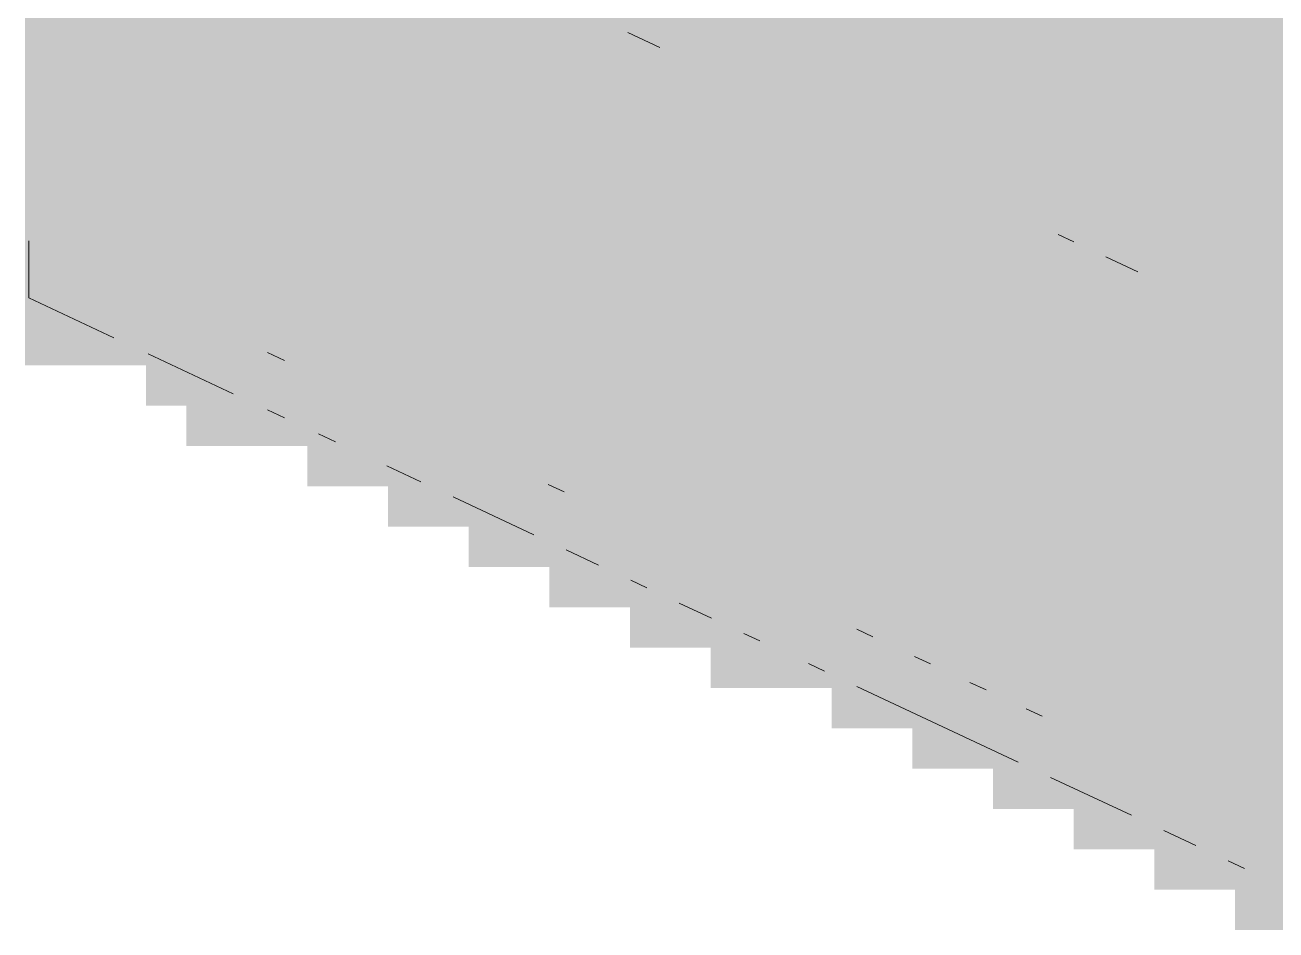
# Paper-space layout '03 3D Building and Roof' of a CAD drawing. Header units: millimetres. Extents: x 5 to 415, y 5 to 292.
# Drawn here: x 224.193 to 227.182, y 74.42 to 76.583 of the extents above; entities that cross this region are included whole.
import ezdxf

# ---------------------------------------------------------------- set-up
doc = ezdxf.new("R2010")
doc.units = ezdxf.units.MM
doc.layers.add('EXISTING', color=7, linetype='Continuous')
doc.layers.add('IMAGES', color=7, linetype='Continuous')

# ---------------------------------------------------------------- blocks, each defined once
blk = doc.blocks.new('SHEET_03')
at = {"layer": 'EXISTING', "color": 250, "lineweight": 9}
for p, q in [((225.6332, 76.5652), (225.7093, 76.5294)), ((226.661, 76.0826), (226.6991, 76.0648)), ((224.2016, 75.9312), (224.2016, 76.0676)), ((226.7752, 76.029), (226.8513, 75.9933)), ((224.4053, 75.8356), (224.2016, 75.9312)), ((224.6903, 75.7018), (224.4867, 75.7974)), ((224.7718, 75.8), (224.8125, 75.7809)), ((224.8125, 75.6444), (224.7718, 75.6635)), ((224.9347, 75.5871), (224.894, 75.6062)), ((225.1383, 75.4915), (225.0569, 75.5297)), ((225.4809, 75.4671), (225.4428, 75.4849)), ((225.4084, 75.3647), (225.2155, 75.4552)), ((225.5628, 75.2922), (225.4856, 75.3284)), ((225.6785, 75.2378), (225.64, 75.256)), ((225.8329, 75.1654), (225.7557, 75.2016)), ((225.9487, 75.111), (225.9101, 75.1291)), ((226.1802, 75.1388), (226.2188, 75.1207)), ((226.103, 75.0386), (226.0644, 75.0567)), ((226.3565, 75.056), (226.3184, 75.0739)), ((226.5661, 74.8212), (226.1802, 75.0023)), ((226.4503, 75.012), (226.4889, 74.9938)), ((226.6229, 74.9309), (226.5849, 74.9488)), ((226.8362, 74.6944), (226.6433, 74.7849)), ((226.9906, 74.6219), (226.9134, 74.6581)), ((227.1063, 74.5675), (227.0677, 74.5857))]:
    blk.add_line(p, q, dxfattribs=at)
at = {"layer": 'IMAGES', "color": 7}
for points in [[(224.1927, 76.4446), (224.2891, 76.4446), (224.1927, 76.6375), (224.2891, 76.6375)], [(224.2891, 76.5411), (225.3491, 76.5411), (224.2891, 76.6375), (225.3491, 76.6375)], [(225.3491, 76.5411), (225.5418, 76.5411), (225.3491, 76.6375), (225.5418, 76.6375)], [(225.5418, 76.5411), (225.6382, 76.5411), (225.5418, 76.6375), (225.6382, 76.6375)], [(225.6382, 76.5411), (225.7345, 76.5411), (225.6382, 76.6375), (225.7345, 76.6375)], [(225.7345, 76.5411), (225.8309, 76.5411), (225.7345, 76.6375), (225.8309, 76.6375)], [(225.8309, 76.5411), (225.9273, 76.5411), (225.8309, 76.6375), (225.9273, 76.6375)], [(225.9273, 76.5411), (227.0836, 76.5411), (225.9273, 76.6375), (227.0836, 76.6375)], [(227.0836, 76.5411), (227.18, 76.5411), (227.0836, 76.6375), (227.18, 76.6375)], [(227.18, 76.5411), (227.3727, 76.5411), (227.18, 76.6375), (227.3727, 76.6375)], [(224.2891, 76.4446), (225.5418, 76.4446), (224.2891, 76.5411), (225.5418, 76.5411)], [(225.5418, 76.4446), (225.6382, 76.4446), (225.5418, 76.5411), (225.6382, 76.5411)], [(225.6382, 76.4446), (225.7345, 76.4446), (225.6382, 76.5411), (225.7345, 76.5411)], [(225.7345, 76.4446), (225.8309, 76.4446), (225.7345, 76.5411), (225.8309, 76.5411)], [(225.8309, 76.4446), (225.9273, 76.4446), (225.8309, 76.5411), (225.9273, 76.5411)], [(225.9273, 76.4446), (226.0236, 76.4446), (225.9273, 76.5411), (226.0236, 76.5411)], [(226.0236, 76.4446), (226.12, 76.4446), (226.0236, 76.5411), (226.12, 76.5411)], [(226.12, 76.4446), (226.2164, 76.4446), (226.12, 76.5411), (226.2164, 76.5411)], [(226.2164, 76.4446), (227.3727, 76.4446), (226.2164, 76.5411), (227.3727, 76.5411)], [(224.1927, 76.2518), (224.2891, 76.2518), (224.1927, 76.4446), (224.2891, 76.4446)], [(224.2891, 76.3482), (225.7345, 76.3482), (224.2891, 76.4446), (225.7345, 76.4446)], [(225.7345, 76.3482), (225.8309, 76.3482), (225.7345, 76.4446), (225.8309, 76.4446)], [(225.8309, 76.3482), (225.9273, 76.3482), (225.8309, 76.4446), (225.9273, 76.4446)], [(225.9273, 76.3482), (226.0236, 76.3482), (225.9273, 76.4446), (226.0236, 76.4446)], [(226.0236, 76.2518), (226.12, 76.2518), (226.0236, 76.4446), (226.12, 76.4446)], [(226.12, 76.3482), (226.2164, 76.3482), (226.12, 76.4446), (226.2164, 76.4446)], [(226.2164, 76.3482), (226.3127, 76.3482), (226.2164, 76.4446), (226.3127, 76.4446)], [(226.3127, 76.3482), (227.5655, 76.3482), (226.3127, 76.4446), (227.5655, 76.4446)], [(224.2891, 76.2518), (225.9273, 76.2518), (224.2891, 76.3482), (225.9273, 76.3482)], [(225.9273, 76.2518), (226.0236, 76.2518), (225.9273, 76.3482), (226.0236, 76.3482)], [(226.12, 76.2518), (226.3127, 76.2518), (226.12, 76.3482), (226.3127, 76.3482)], [(226.3127, 76.2518), (226.4091, 76.2518), (226.3127, 76.3482), (226.4091, 76.3482)], [(226.4091, 76.2518), (226.5055, 76.2518), (226.4091, 76.3482), (226.5055, 76.3482)], [(226.5055, 76.2518), (226.6018, 76.2518), (226.5055, 76.3482), (226.6018, 76.3482)], [(226.6018, 76.2518), (227.7582, 76.2518), (226.6018, 76.3482), (227.7582, 76.3482)], [(224.1927, 76.059), (224.2891, 76.059), (224.1927, 76.2518), (224.2891, 76.2518)], [(224.2891, 76.1554), (226.12, 76.1554), (224.2891, 76.2518), (226.12, 76.2518)], [(226.12, 76.1554), (226.2164, 76.1554), (226.12, 76.2518), (226.2164, 76.2518)], [(226.2164, 76.1554), (226.4091, 76.1554), (226.2164, 76.2518), (226.4091, 76.2518)], [(226.4091, 76.1554), (226.5055, 76.1554), (226.4091, 76.2518), (226.5055, 76.2518)], [(226.5055, 76.1554), (226.6018, 76.1554), (226.5055, 76.2518), (226.6018, 76.2518)], [(226.6018, 76.1554), (226.6982, 76.1554), (226.6018, 76.2518), (226.6982, 76.2518)], [(226.6982, 76.1554), (226.7945, 76.1554), (226.6982, 76.2518), (226.7945, 76.2518)], [(226.7945, 76.1554), (227.9509, 76.1554), (226.7945, 76.2518), (227.9509, 76.2518)], [(224.2891, 76.059), (226.4091, 76.059), (224.2891, 76.1554), (226.4091, 76.1554)], [(226.4091, 76.059), (226.5055, 76.059), (226.4091, 76.1554), (226.5055, 76.1554)], [(226.5055, 76.059), (226.6018, 76.059), (226.5055, 76.1554), (226.6018, 76.1554)], [(226.6018, 75.9626), (226.6982, 75.9626), (226.6018, 76.1554), (226.6982, 76.1554)], [(226.6982, 76.059), (226.7945, 76.059), (226.6982, 76.1554), (226.7945, 76.1554)], [(226.7945, 76.059), (226.8909, 76.059), (226.7945, 76.1554), (226.8909, 76.1554)], [(226.8909, 76.059), (228.0473, 76.059), (226.8909, 76.1554), (228.0473, 76.1554)], [(224.1927, 75.9626), (224.2891, 75.9626), (224.1927, 76.059), (224.2891, 76.059)], [(224.2891, 75.9626), (224.3855, 75.9626), (224.2891, 76.059), (224.3855, 76.059)], [(224.3855, 75.9626), (224.4818, 75.9626), (224.3855, 76.059), (224.4818, 76.059)], [(224.4818, 75.9626), (226.5055, 75.9626), (224.4818, 76.059), (226.5055, 76.059)], [(226.5055, 75.9626), (226.6018, 75.9626), (226.5055, 76.059), (226.6018, 76.059)], [(226.6982, 75.9626), (226.8909, 75.9626), (226.6982, 76.059), (226.8909, 76.059)], [(226.8909, 75.9626), (226.9873, 75.9626), (226.8909, 76.059), (226.9873, 76.059)], [(226.9873, 75.9626), (227.0836, 75.9626), (226.9873, 76.059), (227.0836, 76.059)], [(227.0836, 75.9626), (227.18, 75.9626), (227.0836, 76.059), (227.18, 76.059)], [(227.18, 75.9626), (228.3364, 75.9626), (227.18, 76.059), (228.3364, 76.059)], [(224.1927, 75.8662), (224.2891, 75.8662), (224.1927, 75.9626), (224.2891, 75.9626)], [(224.2891, 75.8662), (224.3855, 75.8662), (224.2891, 75.9626), (224.3855, 75.9626)], [(224.3855, 75.8662), (224.4818, 75.8662), (224.3855, 75.9626), (224.4818, 75.9626)], [(224.4818, 75.7698), (224.5782, 75.7698), (224.4818, 75.9626), (224.5782, 75.9626)], [(224.5782, 75.8662), (224.6745, 75.8662), (224.5782, 75.9626), (224.6745, 75.9626)], [(224.6745, 75.8662), (226.7945, 75.8662), (224.6745, 75.9626), (226.7945, 75.9626)], [(226.7945, 75.8662), (226.8909, 75.8662), (226.7945, 75.9626), (226.8909, 75.9626)], [(226.8909, 75.8662), (226.9873, 75.8662), (226.8909, 75.9626), (226.9873, 75.9626)], [(226.9873, 75.8662), (227.0836, 75.8662), (226.9873, 75.9626), (227.0836, 75.9626)], [(227.0836, 75.8662), (227.18, 75.8662), (227.0836, 75.9626), (227.18, 75.9626)], [(227.18, 75.8662), (227.2764, 75.8662), (227.18, 75.9626), (227.2764, 75.9626)], [(224.1927, 75.7698), (224.2891, 75.7698), (224.1927, 75.8662), (224.2891, 75.8662)], [(224.2891, 75.7698), (224.3855, 75.7698), (224.2891, 75.8662), (224.3855, 75.8662)], [(224.3855, 75.7698), (224.4818, 75.7698), (224.3855, 75.8662), (224.4818, 75.8662)], [(224.5782, 75.7698), (224.6745, 75.7698), (224.5782, 75.8662), (224.6745, 75.8662)], [(224.6745, 75.7698), (224.7709, 75.7698), (224.6745, 75.8662), (224.7709, 75.8662)], [(224.7709, 75.7698), (224.8673, 75.7698), (224.7709, 75.8662), (224.8673, 75.8662)], [(224.8673, 75.7698), (225.06, 75.7698), (224.8673, 75.8662), (225.06, 75.8662)], [(225.06, 75.7698), (225.1564, 75.7698), (225.06, 75.8662), (225.1564, 75.8662)], [(225.1564, 75.7698), (225.2527, 75.7698), (225.1564, 75.8662), (225.2527, 75.8662)], [(225.2527, 75.7698), (226.8909, 75.7698), (225.2527, 75.8662), (226.8909, 75.8662)], [(226.8909, 75.7698), (226.9873, 75.7698), (226.8909, 75.8662), (226.9873, 75.8662)], [(226.9873, 75.7698), (227.0836, 75.7698), (226.9873, 75.8662), (227.0836, 75.8662)], [(227.0836, 75.7698), (227.18, 75.7698), (227.0836, 75.8662), (227.18, 75.8662)], [(227.18, 75.7698), (227.2764, 75.7698), (227.18, 75.8662), (227.2764, 75.8662)], [(224.4818, 75.6734), (224.5782, 75.6734), (224.4818, 75.7698), (224.5782, 75.7698)], [(224.5782, 75.6734), (224.8673, 75.6734), (224.5782, 75.7698), (224.8673, 75.7698)], [(224.8673, 75.6734), (224.9636, 75.6734), (224.8673, 75.7698), (224.9636, 75.7698)], [(224.9636, 75.6734), (225.06, 75.6734), (224.9636, 75.7698), (225.06, 75.7698)], [(225.06, 75.6734), (225.1564, 75.6734), (225.06, 75.7698), (225.1564, 75.7698)], [(225.1564, 75.577), (225.2527, 75.577), (225.1564, 75.7698), (225.2527, 75.7698)], [(225.2527, 75.6734), (227.0836, 75.6734), (225.2527, 75.7698), (227.0836, 75.7698)], [(227.0836, 75.6734), (227.18, 75.6734), (227.0836, 75.7698), (227.18, 75.7698)], [(227.18, 75.6734), (227.2764, 75.6734), (227.18, 75.7698), (227.2764, 75.7698)], [(224.5782, 75.577), (224.6745, 75.577), (224.5782, 75.6734), (224.6745, 75.6734)], [(224.6745, 75.577), (224.7709, 75.577), (224.6745, 75.6734), (224.7709, 75.6734)], [(224.7709, 75.577), (224.8673, 75.577), (224.7709, 75.6734), (224.8673, 75.6734)], [(224.8673, 75.577), (224.9636, 75.577), (224.8673, 75.6734), (224.9636, 75.6734)], [(224.9636, 75.577), (225.06, 75.577), (224.9636, 75.6734), (225.06, 75.6734)], [(225.06, 75.577), (225.1564, 75.577), (225.06, 75.6734), (225.1564, 75.6734)], [(225.2527, 75.577), (225.3491, 75.577), (225.2527, 75.6734), (225.3491, 75.6734)], [(225.3491, 75.577), (227.3727, 75.577), (225.3491, 75.6734), (227.3727, 75.6734)], [(224.8673, 75.4806), (224.9636, 75.4806), (224.8673, 75.577), (224.9636, 75.577)], [(224.9636, 75.4806), (225.06, 75.4806), (224.9636, 75.577), (225.06, 75.577)], [(225.06, 75.4806), (225.1564, 75.4806), (225.06, 75.577), (225.1564, 75.577)], [(225.1564, 75.4806), (225.3491, 75.4806), (225.1564, 75.577), (225.3491, 75.577)], [(225.3491, 75.4806), (225.4455, 75.4806), (225.3491, 75.577), (225.4455, 75.577)], [(225.4455, 75.4806), (225.5418, 75.4806), (225.4455, 75.577), (225.5418, 75.577)], [(225.5418, 75.4806), (227.5655, 75.4806), (225.5418, 75.577), (227.5655, 75.577)], [(225.06, 75.3842), (225.1564, 75.3842), (225.06, 75.4806), (225.1564, 75.4806)], [(225.1564, 75.3842), (225.2527, 75.3842), (225.1564, 75.4806), (225.2527, 75.4806)], [(225.2527, 75.3842), (225.5418, 75.3842), (225.2527, 75.4806), (225.5418, 75.4806)], [(225.5418, 75.3842), (225.6382, 75.3842), (225.5418, 75.4806), (225.6382, 75.4806)], [(225.6382, 75.3842), (227.7582, 75.3842), (225.6382, 75.4806), (227.7582, 75.4806)], [(225.2527, 75.2878), (225.3491, 75.2878), (225.2527, 75.3842), (225.3491, 75.3842)], [(225.3491, 75.2878), (225.6382, 75.2878), (225.3491, 75.3842), (225.6382, 75.3842)], [(225.6382, 75.2878), (225.7345, 75.2878), (225.6382, 75.3842), (225.7345, 75.3842)], [(225.7345, 75.2878), (225.8309, 75.2878), (225.7345, 75.3842), (225.8309, 75.3842)], [(225.8309, 75.2878), (225.9273, 75.2878), (225.8309, 75.3842), (225.9273, 75.3842)], [(225.9273, 75.2878), (227.9509, 75.2878), (225.9273, 75.3842), (227.9509, 75.3842)], [(225.4455, 75.1914), (225.5418, 75.1914), (225.4455, 75.2878), (225.5418, 75.2878)], [(225.5418, 75.1914), (225.6382, 75.1914), (225.5418, 75.2878), (225.6382, 75.2878)], [(225.6382, 75.1914), (225.7345, 75.1914), (225.6382, 75.2878), (225.7345, 75.2878)], [(225.7345, 75.1914), (225.8309, 75.1914), (225.7345, 75.2878), (225.8309, 75.2878)], [(225.8309, 75.1914), (225.9273, 75.1914), (225.8309, 75.2878), (225.9273, 75.2878)], [(225.9273, 75.1914), (226.0236, 75.1914), (225.9273, 75.2878), (226.0236, 75.2878)], [(226.0236, 75.1914), (228.1436, 75.1914), (226.0236, 75.2878), (228.1436, 75.2878)], [(225.6382, 75.095), (225.7345, 75.095), (225.6382, 75.1914), (225.7345, 75.1914)], [(225.7345, 75.095), (226.0236, 75.095), (225.7345, 75.1914), (226.0236, 75.1914)], [(226.0236, 75.095), (226.12, 75.095), (226.0236, 75.1914), (226.12, 75.1914)], [(226.12, 75.095), (226.2164, 75.095), (226.12, 75.1914), (226.2164, 75.1914)], [(226.2164, 75.095), (226.3127, 75.095), (226.2164, 75.1914), (226.3127, 75.1914)], [(226.3127, 75.095), (226.4091, 75.095), (226.3127, 75.1914), (226.4091, 75.1914)], [(226.4091, 75.095), (228.4327, 75.095), (226.4091, 75.1914), (228.4327, 75.1914)], [(225.8309, 74.9986), (225.9273, 74.9986), (225.8309, 75.095), (225.9273, 75.095)], [(225.9273, 74.9986), (226.0236, 74.9986), (225.9273, 75.095), (226.0236, 75.095)], [(226.0236, 74.9986), (226.12, 74.9986), (226.0236, 75.095), (226.12, 75.095)], [(226.12, 74.9986), (226.4091, 74.9986), (226.12, 75.095), (226.4091, 75.095)], [(226.4091, 74.9986), (226.5055, 74.9986), (226.4091, 75.095), (226.5055, 75.095)], [(226.5055, 74.9986), (228.6255, 74.9986), (226.5055, 75.095), (228.6255, 75.095)], [(226.12, 74.9022), (226.2164, 74.9022), (226.12, 74.9986), (226.2164, 74.9986)], [(226.2164, 74.9022), (226.6018, 74.9022), (226.2164, 74.9986), (226.6018, 74.9986)], [(226.6018, 74.9022), (226.6982, 74.9022), (226.6018, 74.9986), (226.6982, 74.9986)], [(226.6982, 74.9022), (228.8182, 74.9022), (226.6982, 74.9986), (228.8182, 74.9986)], [(226.3127, 74.8058), (226.4091, 74.8058), (226.3127, 74.9022), (226.4091, 74.9022)], [(226.4091, 74.8058), (226.6018, 74.8058), (226.4091, 74.9022), (226.6018, 74.9022)], [(226.6018, 74.8058), (226.6982, 74.8058), (226.6018, 74.9022), (226.6982, 74.9022)], [(226.6982, 74.8058), (226.7945, 74.8058), (226.6982, 74.9022), (226.7945, 74.9022)], [(226.7945, 74.8058), (226.8909, 74.8058), (226.7945, 74.9022), (226.8909, 74.9022)], [(226.8909, 74.8058), (228.9145, 74.8058), (226.8909, 74.9022), (228.9145, 74.9022)], [(226.5055, 74.7094), (226.6018, 74.7094), (226.5055, 74.8058), (226.6018, 74.8058)], [(226.6018, 74.7094), (226.9873, 74.7094), (226.6018, 74.8058), (226.9873, 74.8058)], [(226.9873, 74.7094), (227.0836, 74.7094), (226.9873, 74.8058), (227.0836, 74.8058)], [(227.0836, 74.7094), (229.3, 74.7094), (227.0836, 74.8058), (229.3, 74.8058)], [(226.6982, 74.613), (226.7945, 74.613), (226.6982, 74.7094), (226.7945, 74.7094)], [(226.7945, 74.613), (226.9873, 74.613), (226.7945, 74.7094), (226.9873, 74.7094)], [(226.9873, 74.613), (227.0836, 74.613), (226.9873, 74.7094), (227.0836, 74.7094)], [(227.0836, 74.5166), (227.2764, 74.5166), (227.0836, 74.7094), (227.2764, 74.7094)], [(226.8909, 74.5166), (226.9873, 74.5166), (226.8909, 74.613), (226.9873, 74.613)], [(226.9873, 74.5166), (227.0836, 74.5166), (226.9873, 74.613), (227.0836, 74.613)], [(227.0836, 74.4202), (227.18, 74.4202), (227.0836, 74.5166), (227.18, 74.5166)], [(227.18, 74.4202), (227.2764, 74.4202), (227.18, 74.5166), (227.2764, 74.5166)]]:
    blk.add_solid(points, dxfattribs=at)

psp = doc.layouts.new('03 3D Building and Roof')

# ---------------------------------------------------------------- block references
psp.add_blockref('SHEET_03', (0, 0))

doc.saveas('drawing.dxf')
